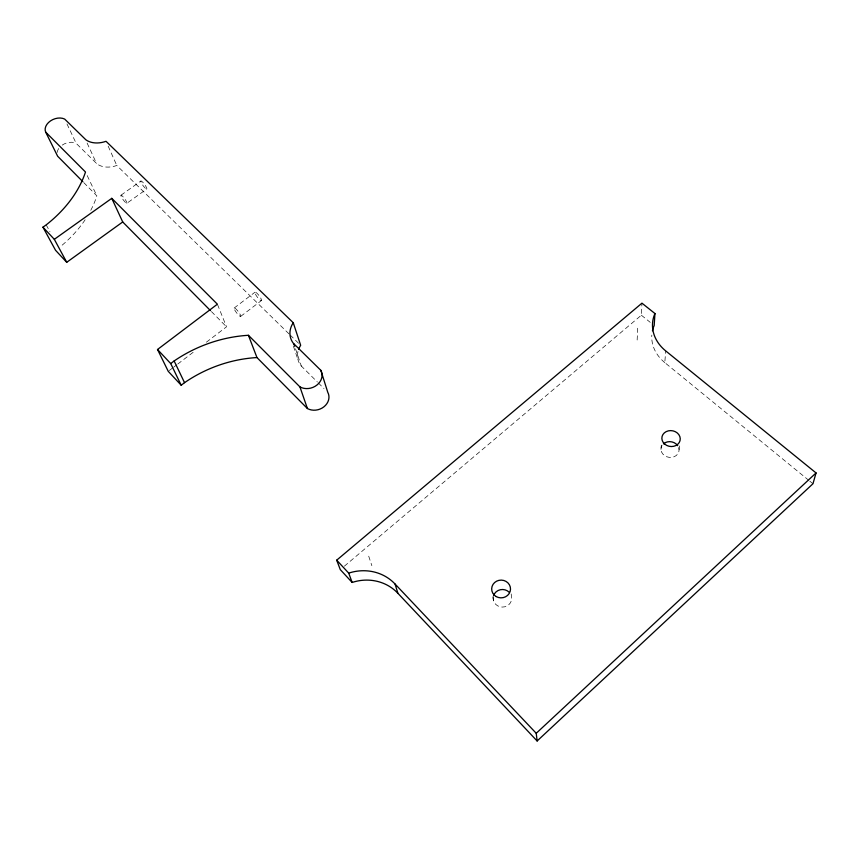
<?xml version="1.0" encoding="UTF-8"?>
<svg xmlns="http://www.w3.org/2000/svg" width="859" height="859" viewBox="0 0 859 859"><rect width="100%" height="100%" fill="white"/><g stroke="black" fill="none" stroke-linecap="round" stroke-linejoin="round"><path stroke-width="0.64" stroke-dasharray="4.29 3.22" d="M637.153 340.014L637.689 328.159M344.384 566.167L641.362 315.21L641.952 303.173M808.813 480.364L664.791 362.616L665.714 350.912M660.968 449.397L661.462 443.308M679.082 449.622L679.469 445.961M169.309 370.508L172.487 368.082M173.539 367.276L176.718 364.85M177.781 364.033L194.735 351.095M206.385 342.193L226.518 326.817L217.391 304.193M240.724 316.359L261.469 300.51M234.153 308.048L254.93 292.243M126.821 203.315A5.004 0.902 53.6 0 0 123.32 197.055A5.004 0.902 53.6 0 0 121.624 197.398A5.004 0.902 53.6 0 0 126.821 203.315L146.685 189.077A4.982 0.988 53.7 0 0 143.281 182.784A4.982 0.988 53.7 0 0 141.488 183.203A4.982 0.988 53.7 0 0 146.685 189.077M121.012 195.197L140.94 180.97M641.362 315.21L650.231 322.35M809.844 481.212L812.958 483.746M66.981 123.943L76.161 143.346L97.067 163.962A20.391 14.904 -21.5 0 0 116.781 165.476L289.182 334.065M290.138 334.999L298.76 343.428M297.976 351.438A22.968 19.263 -17.4 0 0 300.843 365.569L317.379 382.008M318.324 382.942L323.983 388.547M83.774 182.623L96.852 195.831A107.676 77.557 -25.6 0 1 89.841 212.055M211.421 311.57L226.518 326.817M46.203 224.865L49.951 231.801M87.199 175.59L96.852 195.831M87.103 143.056L96.605 163.575M108.17 146.127L116.781 165.476M293.424 346.241L298.03 359.9M295.517 348.829L301.348 366.138M368.715 556.17L371.861 565.684M492.83 596.79L493.388 600.269M511.169 593.923L511.481 596.264A9.288 8.783 0.2 0 1 502.15 607.077A9.288 8.783 0.2 0 1 493.549 595.727M57.134 152.451A11.908 8.601 -22.8 0 1 58.777 148.5M62.245 145.107A11.908 8.601 -22.8 0 1 76.161 143.346M85.127 219.775A107.676 77.557 -25.6 0 1 60.549 246.501M678.696 447.571A9.095 7.86 9.2 0 1 669.14 457.353A9.095 7.86 9.2 0 1 662.042 445.477M664.791 362.616A41.951 34.543 6 0 1 651.809 335.128M255.402 294.132A5.283 1.138 52.5 0 0 261.179 300.618A5.283 1.138 52.5 0 0 258.033 294.369A5.283 1.138 52.5 0 0 255.402 294.132M234.679 309.906A5.304 1.052 52.5 0 0 240.445 316.456A5.304 1.052 52.5 0 0 237.191 310.239A5.304 1.052 52.5 0 0 234.679 309.906"/><path stroke-width="1.29" d="M654.945 313.535A42.499 34.822 5.6 0 0 665.714 350.912L816.05 472.944L812.958 483.746L537.133 740.984L397.9 593.301A44.689 42.048 -28.2 0 0 352.158 582.456L340.293 569.624L336.696 560.175L641.952 303.173L654.945 313.535L654.182 325.518A41.951 34.543 6 0 0 652.453 330.779M537.133 740.984L536.231 733.285L816.05 472.944M45.699 132.136L85.492 172.015A110.113 78.169 -25.3 0 1 46.203 224.865L42.95 227.173L54.321 239.317L111.767 198.343L217.391 304.193L157.519 349.495L168.246 371.324L181.206 385.24L184.535 382.674A125.156 108.213 -25.8 0 1 256.959 357.559L307.415 408.53A13.733 11.736 -18.9 0 0 323.972 406.779A13.733 11.736 -18.9 0 0 327.762 392.284L320.847 370.347L293.349 343.299A23.558 19.532 -17.3 0 1 293.252 322.737L106.022 141.295A20.852 15.022 -21.4 0 1 85.911 139.834L64.683 119.09A12.176 8.665 -22.6 0 0 50.466 120.926A12.176 8.665 -22.6 0 0 45.699 132.136L57.628 156.209L82.84 181.678M181.206 385.24L170.716 363.582L174.141 360.963A128.463 109.973 -25.3 0 1 248.423 335.289L299.931 386.904L307.415 408.53M42.95 227.173L55.534 250.259L66.734 262.296L122.719 221.966L111.767 198.343M122.719 221.966L210.476 310.614M336.696 560.175L348.711 573.125A45.323 42.488 -27.5 0 1 395.065 584.034L536.231 733.285M157.519 349.495L170.716 363.582M54.321 239.317L66.734 262.296M174.141 360.963L184.535 382.674M248.423 335.289L256.959 357.559M348.711 573.125L352.158 582.456M293.864 343.879L294.691 346.349M293.252 322.737L300.671 345.297A22.968 19.263 -17.4 0 0 298.621 349.334M395.065 584.034L397.9 593.301M320.847 370.347A14.088 11.908 -18.7 0 1 316.907 385.079A14.088 11.908 -18.7 0 1 299.931 386.904M663.427 443.867A9.095 7.86 9.2 0 1 677.708 445.66M493.549 595.727A9.288 8.783 0.2 0 1 509.194 592.259M664.791 444.157A9.224 7.935 8.8 0 0 680.017 440.71A9.224 7.935 8.8 0 0 668.366 430.853A9.224 7.935 8.8 0 0 664.791 444.157M496.148 596.543A9.428 8.88 -0.5 0 0 510.514 589.22A9.428 8.88 -0.5 0 0 496.609 581.178A9.428 8.88 -0.5 0 0 496.148 596.543"/></g></svg>
